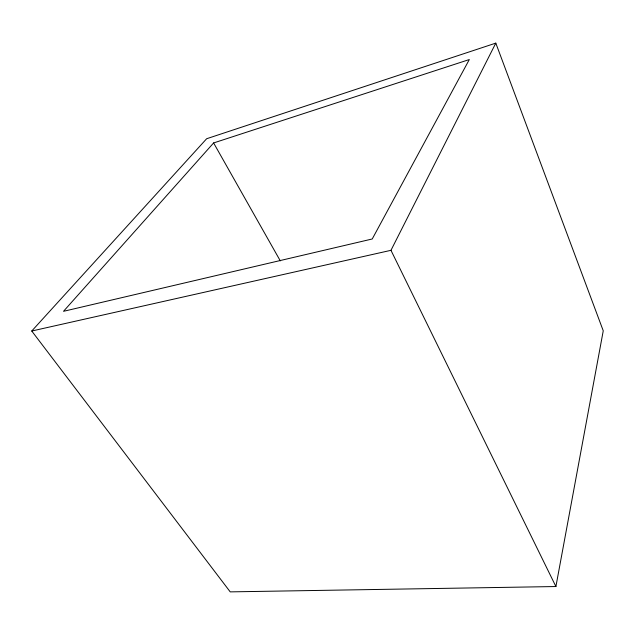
<?xml version="1.0" encoding="UTF-8"?>
<svg xmlns="http://www.w3.org/2000/svg" width="635" height="635" viewBox="0 0 635 635"><rect width="100%" height="100%" fill="white"/><g stroke="black" fill="none" stroke-linecap="round" stroke-linejoin="round"><path stroke-width="0.95" d="M555.903 586.534L603.25 330.811L495.8 43.124L206.653 138.732L31.75 331.018L230.227 591.876L555.903 586.534L390.969 250.317L495.8 43.124M213.614 142.946L63.5 311.317L372.237 238.982L469.321 59.547L213.614 142.946L280.305 260.874M31.75 331.018L390.969 250.317"/></g></svg>
